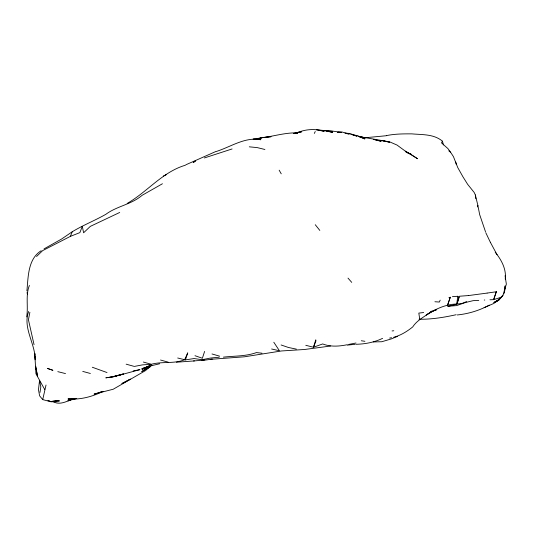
<?xml version="1.0" encoding="UTF-8"?>
<svg xmlns="http://www.w3.org/2000/svg" width="533" height="533" viewBox="0 0 533 533"><rect width="100%" height="100%" fill="white"/><g stroke="black" fill="none" stroke-linecap="round" stroke-linejoin="round"><path stroke-width="0.8" d="M505.237 279.112C506.543 269.125 501.34 259.744 495.224 252.256M26.91 290.858C28.269 276.927 27.803 259.085 41.188 250.717M26.67 316.928C28.456 306.448 25.351 295.409 29.395 285.441M39.362 382.008L38.476 389.676L39.609 395.826L42.72 399.61L50.302 401.615L59.263 400.403L50.635 401.556L49.196 400.936M435.288 309.86L426.18 315.023C435.175 309.187 445.835 304.156 456.774 304.023L457.747 296.275L452.437 296.668M40.002 392.428L40.821 386.951L39.549 380.622M503.865 293.456L505.104 285.901C505.624 293.47 500.827 300.072 493.765 302.451L499.088 299.793L502.979 295.375L496.676 301.185L499.088 299.793L493.738 303.477L484.097 307.661M29.881 312.278L28.429 319.76L34.052 344.671M46.025 385.019L42.72 399.61M504.198 291.351L506.35 284.109L505.071 275.688M477.435 206.957L477.881 205.458L475.343 194.958L474.19 192.466L467.661 184.338L462.917 176.763L457.74 167.535L453.436 156.615L450.632 152.318L447.873 148.547L441.504 142.891L442.403 141.145C433.769 133.923 422.309 134.829 411.829 133.87C403.354 133.83 394.833 133.863 386.505 135.602M28.662 311.452C22.513 327.648 35.198 343.405 35.231 359.775L35.005 356.557M204.605 351.42L202.373 358.276L194.985 355.704M177.689 357.996L185.411 359.895L187.736 352.853L184.631 359.768C174.018 364.052 162.305 361.234 151.339 364.272M456.774 304.023L459.466 296.228L468.467 295.568M501.613 297.128L493.638 299.646L496.31 291.764L493.638 299.646L489.96 299.786M450.292 297.247L447.553 305.189L450.292 297.247L448.913 297.68M36.537 256.493L42.66 250.617L70.396 236.359L72.241 231.762C83.035 225.199 94.901 220.555 105.874 214.293C116.96 206.051 131.478 204.479 142.104 195.325L162.452 183.745M477.881 205.458L479.673 214.632L485.523 231.822M440.171 300.159L439.379 302.038L434.915 301.751M314.317 133.43L315.263 131.524M432.03 310.959C425.474 316.409 417.512 319.527 412.709 326.942C407.032 331.486 400.776 335.39 393.694 337.262M151.865 365.165L145.456 370.628L113.223 389.237L94.035 394.127L102.909 391.442C92.056 396.805 80.17 399.93 68.011 398.917L76.719 398.471L68.104 400.056L76.352 398.424M185.437 165.203C162.412 171.979 147.421 191.833 127.18 203.439M149.52 365.891L144.723 369.069L149.393 366.071M72.241 231.762L61.575 239.037L44.046 248.871M149.193 365.831L142.018 369.502L150.066 365.745M489.254 305.109C479.4 310.539 468.434 313.824 457.254 314.963M119.705 212.467L90.324 226.372L83.608 232.788L82.302 226.318L79.897 232.608L70.396 236.359M72.635 398.864C66.465 401.642 59.529 405.393 52.92 401.582M214.912 151.918L185.89 164.777M72.681 398.837L67.991 400.863L76.339 398.484M163.384 176.003L166.01 174.871L165.85 174.478M397.531 336.363L391.275 338.928L381.781 341.733L373.253 341.933M296.561 133.037C305.236 129.086 315.103 128.506 324.204 131.345L316.535 129.786L332.732 131.345L327.262 131.158M382.594 338.342C374.259 342.373 365.085 344.098 355.871 344.278M296.628 133.023L298.873 132.164L296.728 132.89M215.352 151.765C230.303 147.288 244.66 136.628 260.844 139.713L257.752 139.479M149.307 365.958L141.838 368.723L150.726 365.871L159.673 363.766M465.542 302.491L456.574 305.609L448.113 306.242M204.339 157.961L232.082 148.96M430.591 311.905L436.793 309.8M296.941 132.97L301.685 131.771L293.317 133.437M99.458 392.481L102.909 391.442M123.256 373.88L113.849 376.624L105.814 377.85L114.502 376.518L139.919 369.635L133.17 370.941M259.897 138.314L262.123 137.774L253.108 139.133L256.2 139.366M256.693 138.92L262.522 137.521L271.044 136.701L262.802 137.621C274.462 136.122 285.808 132.437 297.68 132.904L293.87 133.517M193.546 360.974L204.219 360.055M447.753 306.388L456.688 304.323M456.135 314.723C443.956 317.408 431.517 319.434 419.005 319.247M389.61 338.082L391.522 337.695M496.31 291.764L487.189 293.07M348.735 344.418L355.977 343.019M134.383 366.418L142.498 364.872L150.926 364.319M468.567 295.555L487.049 293.09M109.611 377.391L114.502 376.518M185.411 359.895L194.085 358.549L201.947 359.715L210.762 358.009L219.276 357.21M347.156 344.744C339.081 346.39 330.513 347.023 322.678 343.945L313.464 347.256L305.775 345.291M201.974 360.581L212.274 359.082M365.285 137.734L386.505 135.715M423.695 312.538L418.818 313.084L419.731 319.154M223.38 357.143C234.42 355.871 245.88 356.417 256.48 352.573L262.029 353.219M330.547 346.024L304.649 349.481L281.451 350.967L244.48 356.797L210.522 359.329M392.068 330.946L393.787 330.766M347.343 345.118L354.945 344.331M176.37 362.22L194.412 360.914M484.27 300.046L484.777 300.026M337.962 132.091L341.76 131.937L349.308 134.049L347.036 133.716M478.781 300.379L473.144 300.665L466.302 302.304L466.448 301.665L461.938 303.477L457.087 304.023L459.013 297.341L457.747 296.275M59.183 401.609L50.868 401.802L47.89 400.456M327.242 131.118L333.438 131.211L341.293 132.397L337.349 132.331M344.978 133.137L349.821 133.443L357.15 136.215L352.799 134.982M249.291 146.822L257.272 147.614L264.901 149.487M358.589 136.515L389.723 141.891L397.025 145.056L403.907 150.106L417.539 158.734L410.736 154.303L405.213 151.459L411.096 154.244L406.739 152.458M361.281 340.76L364.905 341.293M358.562 136.521L365.485 137.847L358.576 136.301M350.674 134.316L357.636 135.702L364.805 138.94L358.509 136.415M296.381 349.128L288.513 347.509L281.104 344.978M271.617 349.002L279.419 350.747L273.802 342.233M57.797 371.654L65.506 373.586M373.64 139.373L381.148 141.292L373.553 139.346M82.748 371.401L90.383 373.48M126.148 364.172L133.77 366.278M160.526 360.022L168.135 362.14M143.357 362.047L150.966 364.192M212.007 353.972L219.589 356.157M92.309 367.244L107.006 372.547M448.826 150.859L450.632 152.318M347.996 278.106L351.727 282.37M315.256 224.719L319.827 230.429M497.069 254.754L490.34 242.235M44.785 389.623L35.951 373.76L34.745 353.399M279.165 170.187L281.237 173.818M485.783 232.694L490.32 242.209M442.403 141.145L443.496 144.923M455.742 162.052L456.228 164.311M27.17 292.85L27.43 294.463M27.19 292.244L27.416 293.81M475.343 194.958L475.842 198.756M34.778 353.346L34.892 354.951M315.469 340.853L313.464 347.256L315.889 341.1L315.796 339.841L315.469 340.853M195.438 160.866L194.851 161.679L193.232 162.332L195.438 160.873M150.393 366.577L141.865 371.481L150.393 366.577M130.325 379.163L121.99 383.533L130.325 379.163M123.35 374.139L114.249 376.345L123.35 374.139M389.423 142.164L381.741 140.512L389.423 142.164M332.432 132.351L324.817 130.565L332.432 132.351M52.814 370.268L47.357 368.39L52.814 370.268M37.596 376.551L35.651 366.278L37.596 376.551"/></g></svg>
